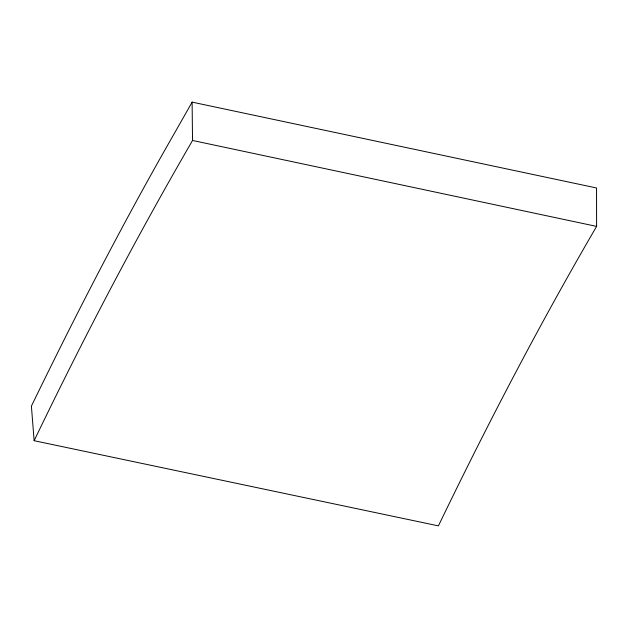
<?xml version="1.0" encoding="UTF-8"?>
<svg xmlns="http://www.w3.org/2000/svg" width="628" height="628" viewBox="0 0 628 628"><rect width="100%" height="100%" fill="white"/><g stroke="black" fill="none" stroke-linecap="round" stroke-linejoin="round"><path stroke-width="0.94" d="M34.124 440.699C82.7 339.701 134.682 240.359 190.865 143.38L192.521 140.46L192.113 102.129L596.545 187.976L596.6 226.394C539.703 323.969 487.469 424.151 438.415 525.871L34.124 440.699L31.4 406.12C76.577 313.082 123.967 221.08 175.518 131.393L192.113 102.129M192.521 140.46L596.6 226.394"/></g></svg>
